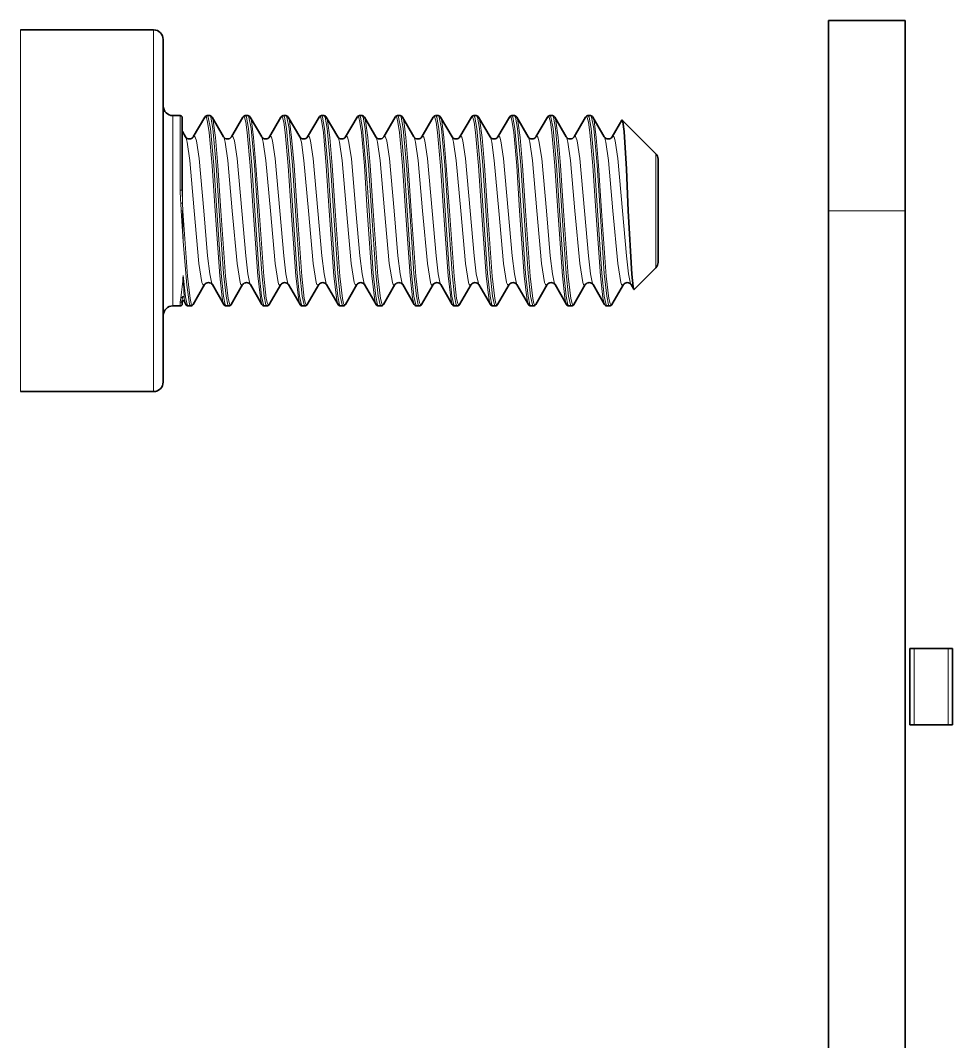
# Model space of a CAD drawing. Extents: x 386 to 1090, y 188 to 736.
# Drawn here: x 565.9 to 575.69, y 230 to 240.73 of the extents above; entities that cross this region are included whole.
import ezdxf

# ---------------------------------------------------------------- set-up
doc = ezdxf.new("R2010")
doc.units = 0

msp = doc.modelspace()

# ---------------------------------------------------------------- linework, layer by layer
at = {"color": 7, "lineweight": 35, "ltscale": 0.020126}
msp.add_line((575.19, 240.732), (574.385, 240.732), dxfattribs=at)
at = {"color": 7, "lineweight": 35, "ltscale": 0.05}
for p, q in [((574.385, 240.732), (574.385, 238.732)), ((575.19, 240.732), (575.19, 238.732))]:
    msp.add_line(p, q, dxfattribs=at)
at = {"color": 7, "lineweight": 13, "ltscale": 0.024727}
for p, q in [((565.896, 240.632), (565.896, 239.642)), ((567.296, 240.632), (567.296, 239.642))]:
    msp.add_line(p, q, dxfattribs=at)
at = {"color": 7, "lineweight": 35, "ltscale": 0.035001}
for p, q in [((567.296, 240.632), (565.896, 240.632)), ((567.296, 236.832), (565.896, 236.832))]:
    msp.add_line(p, q, dxfattribs=at)
at = {"color": 7, "lineweight": 35, "ltscale": 0.023426}
msp.add_line((567.396, 240.532), (567.396, 239.595), dxfattribs=at)
at = {"color": 7, "lineweight": 13, "ltscale": 0.013015}
for p, q in [((567.496, 239.732), (567.496, 239.211)), ((567.576, 239.732), (567.576, 239.211))]:
    msp.add_line(p, q, dxfattribs=at)
at = {"color": 7, "lineweight": 35, "ltscale": 0.001999}
for p, q in [((567.576, 239.732), (567.496, 239.732)), ((567.576, 237.732), (567.496, 237.732))]:
    msp.add_line(p, q, dxfattribs=at)
at = {"color": 7, "lineweight": 35, "ltscale": 0.012754}
msp.add_line((567.596, 239.712), (567.596, 239.201), dxfattribs=at)
at = {"color": 7, "lineweight": 35, "ltscale": 0.006018}
for p, q in [((567.834, 239.715), (567.713, 239.507)), ((568.31, 239.715), (568.431, 239.507)), ((569.11, 239.715), (569.231, 239.507)), ((569.51, 239.715), (569.631, 239.507)), ((569.834, 239.715), (569.713, 239.507)), ((570.31, 239.715), (570.431, 239.507)), ((571.11, 239.715), (571.231, 239.507)), ((571.51, 239.715), (571.631, 239.507)), ((571.834, 239.715), (571.713, 239.507)), ((568.11, 237.748), (568.231, 237.956)), ((568.51, 237.748), (568.631, 237.956)), ((568.834, 237.748), (568.713, 237.956)), ((569.31, 237.748), (569.431, 237.956)), ((570.11, 237.748), (570.231, 237.956)), ((570.51, 237.748), (570.631, 237.956)), ((570.834, 237.748), (570.713, 237.956)), ((571.31, 237.748), (571.431, 237.956)), ((572.11, 237.748), (572.231, 237.956))]:
    msp.add_line(p, q, dxfattribs=at)
at = {"color": 7, "lineweight": 35, "ltscale": 0.000671387}
for p, q in [((567.886, 239.732), (567.859, 239.732)), ((568.686, 239.732), (568.659, 239.732)), ((569.486, 239.732), (569.459, 239.732)), ((569.886, 239.732), (569.859, 239.732)), ((570.686, 239.732), (570.659, 239.732)), ((571.486, 239.732), (571.459, 239.732)), ((571.886, 239.732), (571.859, 239.732)), ((567.686, 237.732), (567.659, 237.732)), ((568.486, 237.732), (568.459, 237.732)), ((568.886, 237.732), (568.859, 237.732)), ((569.686, 237.732), (569.659, 237.732)), ((570.486, 237.732), (570.459, 237.732)), ((570.886, 237.732), (570.859, 237.732)), ((571.686, 237.732), (571.659, 237.732))]:
    msp.add_line(p, q, dxfattribs=at)
at = {"color": 7, "lineweight": 35, "ltscale": 0.006017}
for p, q in [((567.91, 239.715), (568.031, 239.507)), ((568.234, 239.715), (568.113, 239.507)), ((568.634, 239.715), (568.513, 239.507)), ((568.71, 239.715), (568.831, 239.507)), ((569.034, 239.715), (568.913, 239.507)), ((569.434, 239.715), (569.313, 239.507)), ((569.91, 239.715), (570.031, 239.507)), ((570.234, 239.715), (570.113, 239.507)), ((570.634, 239.715), (570.513, 239.507)), ((570.71, 239.715), (570.831, 239.507)), ((571.034, 239.715), (570.913, 239.507)), ((571.434, 239.715), (571.313, 239.507)), ((571.91, 239.715), (572.031, 239.507)), ((567.71, 237.748), (567.831, 237.956)), ((568.034, 237.748), (567.913, 237.956)), ((568.434, 237.748), (568.313, 237.956)), ((568.91, 237.748), (569.031, 237.956)), ((569.234, 237.748), (569.113, 237.956)), ((569.634, 237.748), (569.513, 237.956)), ((569.71, 237.748), (569.831, 237.956)), ((570.034, 237.748), (569.913, 237.956)), ((570.434, 237.748), (570.313, 237.956)), ((570.91, 237.748), (571.031, 237.956)), ((571.234, 237.748), (571.113, 237.956)), ((571.634, 237.748), (571.513, 237.956)), ((571.71, 237.748), (571.831, 237.956)), ((572.034, 237.748), (571.913, 237.956))]:
    msp.add_line(p, q, dxfattribs=at)
at = {"color": 7, "lineweight": 35, "ltscale": 0.000669861}
for p, q in [((568.286, 239.732), (568.259, 239.732)), ((569.086, 239.732), (569.059, 239.732)), ((570.286, 239.732), (570.259, 239.732)), ((571.086, 239.732), (571.059, 239.732)), ((568.086, 237.732), (568.059, 237.732)), ((569.286, 237.732), (569.259, 237.732)), ((570.086, 237.732), (570.059, 237.732)), ((571.286, 237.732), (571.259, 237.732)), ((572.086, 237.732), (572.059, 237.732))]:
    msp.add_line(p, q, dxfattribs=at)
at = {"color": 7, "lineweight": 13, "ltscale": 0.070273}
for p, q in [((565.896, 239.642), (565.896, 236.832)), ((567.296, 239.642), (567.296, 236.832))]:
    msp.add_line(p, q, dxfattribs=at)
at = {"color": 7, "lineweight": 35, "ltscale": 0.066574}
msp.add_line((567.396, 239.595), (567.396, 236.932), dxfattribs=at)
at = {"color": 7, "lineweight": 35, "ltscale": 0.00506}
msp.add_line((572.215, 239.682), (572.113, 239.507), dxfattribs=at)
at = {"color": 7, "lineweight": 35, "ltscale": 0.01249}
msp.add_line((572.573, 239.331), (572.22, 239.684), dxfattribs=at)
at = {"color": 7, "lineweight": 35, "ltscale": 0.000130284}
msp.add_line((567.598, 239.565), (567.596, 239.57), dxfattribs=at)
at = {"color": 7, "lineweight": 13, "ltscale": 0.018818}
msp.add_line((567.598, 238.812), (567.598, 239.565), dxfattribs=at)
at = {"color": 7, "lineweight": 35, "ltscale": 0.001653}
msp.add_line((567.598, 239.565), (567.631, 239.507), dxfattribs=at)
at = {"color": 7, "lineweight": 13, "ltscale": 0.007798}
msp.add_line((572.573, 239.331), (572.573, 239.019), dxfattribs=at)
at = {"color": 7, "lineweight": 35, "ltscale": 0.007061}
msp.add_line((572.596, 239.274), (572.596, 238.992), dxfattribs=at)
at = {"color": 7, "lineweight": 13, "ltscale": 0.036985}
msp.add_line((567.496, 239.211), (567.496, 237.732), dxfattribs=at)
at = {"color": 7, "lineweight": 13, "ltscale": 0.00659}
msp.add_line((567.576, 239.211), (567.576, 238.947), dxfattribs=at)
at = {"color": 7, "lineweight": 35, "ltscale": 0.006458}
msp.add_line((567.596, 239.201), (567.596, 238.943), dxfattribs=at)
at = {"color": 7, "lineweight": 13, "ltscale": 0.011867}
for p, q in [((567.91, 239.205), (567.941, 238.732)), ((568.31, 239.205), (568.341, 238.732)), ((568.71, 239.205), (568.741, 238.732)), ((569.11, 239.205), (569.141, 238.732)), ((569.51, 239.205), (569.541, 238.732)), ((569.91, 239.205), (569.941, 238.732)), ((570.31, 239.205), (570.341, 238.732)), ((570.71, 239.205), (570.741, 238.732)), ((571.11, 239.205), (571.141, 238.732)), ((571.51, 239.205), (571.541, 238.732)), ((571.91, 239.205), (571.941, 238.732))]:
    msp.add_line(p, q, dxfattribs=at)
at = {"color": 7, "lineweight": 13, "ltscale": 0.011983}
for p, q in [((567.927, 239.211), (567.959, 238.733)), ((568.727, 239.211), (568.759, 238.733)), ((569.127, 239.211), (569.159, 238.733)), ((569.927, 239.211), (569.959, 238.733)), ((570.727, 239.211), (570.759, 238.733)), ((571.127, 239.211), (571.159, 238.733)), ((571.927, 239.211), (571.959, 238.733))]:
    msp.add_line(p, q, dxfattribs=at)
at = {"color": 7, "lineweight": 13, "ltscale": 0.01204}
for p, q in [((567.954, 239.211), (567.986, 238.73)), ((568.354, 239.211), (568.386, 238.73)), ((568.754, 239.211), (568.786, 238.73)), ((569.154, 239.211), (569.186, 238.73)), ((569.554, 239.211), (569.586, 238.73)), ((569.954, 239.211), (569.986, 238.73)), ((570.354, 239.211), (570.386, 238.73)), ((570.754, 239.211), (570.786, 238.73)), ((571.154, 239.211), (571.186, 238.73)), ((571.554, 239.211), (571.586, 238.73)), ((571.954, 239.211), (571.986, 238.73))]:
    msp.add_line(p, q, dxfattribs=at)
at = {"color": 7, "lineweight": 13, "ltscale": 0.011917}
for p, q in [((567.971, 239.207), (568.003, 238.732)), ((568.371, 239.207), (568.403, 238.732)), ((568.771, 239.207), (568.803, 238.732)), ((569.171, 239.207), (569.203, 238.732)), ((569.571, 239.207), (569.603, 238.732)), ((569.971, 239.207), (570.003, 238.732)), ((570.371, 239.207), (570.403, 238.732)), ((570.771, 239.207), (570.803, 238.732)), ((571.171, 239.207), (571.203, 238.732)), ((571.571, 239.207), (571.603, 238.732)), ((571.971, 239.207), (572.003, 238.732))]:
    msp.add_line(p, q, dxfattribs=at)
at = {"color": 7, "lineweight": 13, "ltscale": 0.011984}
for p, q in [((568.327, 239.211), (568.359, 238.733)), ((569.527, 239.211), (569.559, 238.733)), ((570.327, 239.211), (570.359, 238.733)), ((571.527, 239.211), (571.559, 238.733))]:
    msp.add_line(p, q, dxfattribs=at)
at = {"color": 7, "lineweight": 35, "ltscale": 0.010909}
msp.add_line((572.263, 239.167), (572.283, 238.732), dxfattribs=at)
at = {"color": 7, "lineweight": 13, "ltscale": 0.003282}
msp.add_line((567.598, 238.812), (567.596, 238.943), dxfattribs=at)
at = {"color": 7, "lineweight": 13, "ltscale": 0.02216}
msp.add_line((572.573, 239.019), (572.573, 238.132), dxfattribs=at)
at = {"color": 7, "lineweight": 35, "ltscale": 0.020068}
msp.add_line((572.596, 238.992), (572.596, 238.189), dxfattribs=at)
at = {"color": 7, "lineweight": 13, "ltscale": 0.000431898}
msp.add_line((567.598, 238.812), (567.581, 238.811), dxfattribs=at)
at = {"color": 7, "lineweight": 13, "ltscale": 0.002031}
msp.add_line((567.586, 238.73), (567.581, 238.811), dxfattribs=at)
at = {"color": 7, "lineweight": 13, "ltscale": 0.000345607}
msp.add_line((567.599, 238.731), (567.586, 238.73), dxfattribs=at)
at = {"color": 7, "lineweight": 13, "ltscale": 0.008028}
msp.add_line((567.606, 238.41), (567.586, 238.73), dxfattribs=at)
at = {"color": 7, "lineweight": 13, "ltscale": 0.00201}
msp.add_line((567.598, 238.812), (567.603, 238.732), dxfattribs=at)
at = {"color": 7, "lineweight": 13, "ltscale": 0.008036}
msp.add_line((567.599, 238.731), (567.606, 238.41), dxfattribs=at)
at = {"color": 7, "lineweight": 35}
for p, q in [((574.385, 209.732), (574.385, 238.732)), ((575.19, 209.732), (575.19, 238.732))]:
    msp.add_line(p, q, dxfattribs=at)
at = {"color": 7, "lineweight": 13, "ltscale": 0.020126}
msp.add_line((575.19, 238.732), (574.385, 238.732), dxfattribs=at)
at = {"color": 7, "lineweight": 35, "ltscale": 0.008008}
msp.add_line((572.573, 238.132), (572.346, 237.906), dxfattribs=at)
at = {"color": 7, "lineweight": 13, "ltscale": 0.00565}
msp.add_line((567.606, 238.051), (567.615, 237.825), dxfattribs=at)
at = {"color": 7, "lineweight": 35, "ltscale": 0.001386}
msp.add_line((572.341, 237.908), (572.313, 237.956), dxfattribs=at)
at = {"color": 7, "lineweight": 13, "ltscale": 0.001168}
msp.add_line((567.576, 237.77), (567.581, 237.816), dxfattribs=at)
at = {"color": 7, "lineweight": 13, "ltscale": 0.000951767}
msp.add_line((567.576, 237.77), (567.576, 237.732), dxfattribs=at)
at = {"color": 7, "lineweight": 13, "ltscale": 0.000901275}
msp.add_line((567.596, 237.789), (567.598, 237.825), dxfattribs=at)
at = {"color": 7, "lineweight": 35, "ltscale": 0.000932312}
msp.add_line((567.596, 237.789), (567.596, 237.752), dxfattribs=at)
at = {"color": 7, "lineweight": 13, "ltscale": 0.001103}
msp.add_line((567.615, 237.825), (567.615, 237.781), dxfattribs=at)
at = {"color": 7, "lineweight": 35, "ltscale": 0.000957215}
msp.add_line((567.634, 237.748), (567.615, 237.781), dxfattribs=at)
at = {"color": 7, "lineweight": 35, "ltscale": 0.001125}
for p, q in [((575.24, 234.132), (575.285, 234.132)), ((575.24, 233.332), (575.285, 233.332))]:
    msp.add_line(p, q, dxfattribs=at)
at = {"color": 7, "lineweight": 35, "ltscale": 0.02}
for p, q in [((575.24, 234.132), (575.24, 233.332)), ((575.69, 234.132), (575.69, 233.332))]:
    msp.add_line(p, q, dxfattribs=at)
at = {"color": 7, "lineweight": 35, "ltscale": 0.009}
for p, q in [((575.285, 234.132), (575.645, 234.132)), ((575.285, 233.332), (575.645, 233.332))]:
    msp.add_line(p, q, dxfattribs=at)
at = {"color": 7, "lineweight": 13, "ltscale": 0.02}
for p, q in [((575.285, 234.132), (575.285, 233.332)), ((575.645, 234.132), (575.645, 233.332))]:
    msp.add_line(p, q, dxfattribs=at)
at = {"color": 7, "lineweight": 35, "ltscale": 0.001126}
for p, q in [((575.69, 234.132), (575.645, 234.132)), ((575.69, 233.332), (575.645, 233.332))]:
    msp.add_line(p, q, dxfattribs=at)
at = {"color": 7, "lineweight": 13}
for points in [[(567.834, 239.715), (567.839, 239.721), (567.841, 239.722), (567.842, 239.721), (567.844, 239.721), (567.846, 239.719), (567.851, 239.711), (567.863, 239.663), (567.879, 239.553), (567.91, 239.205)], [(567.859, 239.732), (567.86, 239.731), (567.863, 239.73), (567.865, 239.727), (567.87, 239.716), (567.892, 239.596), (567.927, 239.211)], [(567.886, 239.732), (567.887, 239.731), (567.889, 239.73), (567.892, 239.727), (567.897, 239.716), (567.919, 239.596), (567.954, 239.211)], [(567.91, 239.715), (567.914, 239.706), (567.923, 239.675), (567.946, 239.5), (567.971, 239.207)], [(568.234, 239.715), (568.239, 239.721), (568.241, 239.722), (568.242, 239.721), (568.244, 239.721), (568.246, 239.719), (568.251, 239.711), (568.263, 239.663), (568.279, 239.553), (568.31, 239.205)], [(568.259, 239.732), (568.26, 239.731), (568.263, 239.73), (568.265, 239.727), (568.27, 239.716), (568.292, 239.596), (568.327, 239.211)], [(568.286, 239.732), (568.287, 239.731), (568.289, 239.73), (568.292, 239.727), (568.297, 239.716), (568.319, 239.596), (568.354, 239.211)], [(568.31, 239.715), (568.314, 239.706), (568.323, 239.675), (568.346, 239.5), (568.371, 239.207)], [(568.634, 239.715), (568.639, 239.721), (568.641, 239.722), (568.642, 239.721), (568.644, 239.721), (568.646, 239.719), (568.651, 239.711), (568.663, 239.663), (568.679, 239.553), (568.71, 239.205)], [(568.659, 239.732), (568.66, 239.731), (568.663, 239.73), (568.665, 239.727), (568.67, 239.716), (568.692, 239.596), (568.727, 239.211)], [(568.686, 239.732), (568.687, 239.731), (568.689, 239.73), (568.692, 239.727), (568.697, 239.716), (568.719, 239.596), (568.754, 239.211)], [(568.71, 239.715), (568.714, 239.706), (568.723, 239.675), (568.746, 239.5), (568.771, 239.207)], [(569.034, 239.715), (569.039, 239.721), (569.041, 239.722), (569.042, 239.721), (569.044, 239.721), (569.046, 239.719), (569.051, 239.711), (569.063, 239.663), (569.079, 239.553), (569.11, 239.205)], [(569.059, 239.732), (569.06, 239.731), (569.063, 239.73), (569.065, 239.727), (569.07, 239.716), (569.092, 239.596), (569.127, 239.211)], [(569.086, 239.732), (569.087, 239.731), (569.089, 239.73), (569.092, 239.727), (569.097, 239.716), (569.119, 239.596), (569.154, 239.211)], [(569.11, 239.715), (569.114, 239.706), (569.123, 239.675), (569.146, 239.5), (569.171, 239.207)], [(569.434, 239.715), (569.439, 239.721), (569.441, 239.722), (569.443, 239.721), (569.444, 239.721), (569.446, 239.719), (569.451, 239.711), (569.464, 239.663), (569.479, 239.553), (569.51, 239.205)], [(569.459, 239.732), (569.46, 239.731), (569.463, 239.73), (569.465, 239.727), (569.47, 239.716), (569.492, 239.596), (569.527, 239.211)], [(569.486, 239.732), (569.487, 239.731), (569.489, 239.73), (569.492, 239.727), (569.497, 239.716), (569.519, 239.596), (569.554, 239.211)], [(569.51, 239.715), (569.514, 239.706), (569.523, 239.675), (569.546, 239.5), (569.571, 239.207)], [(569.834, 239.715), (569.839, 239.721), (569.841, 239.722), (569.842, 239.721), (569.844, 239.721), (569.846, 239.719), (569.851, 239.711), (569.863, 239.663), (569.879, 239.553), (569.91, 239.205)], [(569.859, 239.732), (569.86, 239.731), (569.863, 239.73), (569.865, 239.727), (569.87, 239.716), (569.892, 239.596), (569.927, 239.211)], [(569.886, 239.732), (569.887, 239.731), (569.889, 239.73), (569.892, 239.727), (569.897, 239.716), (569.919, 239.596), (569.954, 239.211)], [(569.91, 239.715), (569.914, 239.706), (569.923, 239.675), (569.946, 239.5), (569.971, 239.207)], [(570.234, 239.715), (570.239, 239.721), (570.241, 239.722), (570.242, 239.721), (570.244, 239.721), (570.246, 239.719), (570.251, 239.711), (570.263, 239.663), (570.279, 239.553), (570.31, 239.205)], [(570.259, 239.732), (570.26, 239.731), (570.263, 239.73), (570.265, 239.727), (570.27, 239.716), (570.292, 239.596), (570.327, 239.211)], [(570.286, 239.732), (570.287, 239.731), (570.289, 239.73), (570.292, 239.727), (570.297, 239.716), (570.319, 239.596), (570.354, 239.211)], [(570.31, 239.715), (570.314, 239.706), (570.323, 239.675), (570.346, 239.5), (570.371, 239.207)], [(570.634, 239.715), (570.639, 239.721), (570.641, 239.722), (570.642, 239.721), (570.644, 239.721), (570.646, 239.719), (570.651, 239.711), (570.663, 239.663), (570.679, 239.553), (570.71, 239.205)], [(570.659, 239.732), (570.66, 239.731), (570.663, 239.73), (570.665, 239.727), (570.67, 239.716), (570.692, 239.596), (570.727, 239.211)], [(570.686, 239.732), (570.687, 239.731), (570.689, 239.73), (570.692, 239.727), (570.697, 239.716), (570.719, 239.596), (570.754, 239.211)], [(570.71, 239.715), (570.714, 239.706), (570.723, 239.675), (570.746, 239.5), (570.771, 239.207)], [(571.034, 239.715), (571.039, 239.721), (571.041, 239.722), (571.042, 239.721), (571.044, 239.721), (571.046, 239.719), (571.051, 239.711), (571.063, 239.663), (571.079, 239.553), (571.11, 239.205)], [(571.059, 239.732), (571.06, 239.731), (571.063, 239.73), (571.065, 239.727), (571.07, 239.716), (571.092, 239.596), (571.127, 239.211)], [(571.086, 239.732), (571.087, 239.731), (571.089, 239.73), (571.092, 239.727), (571.097, 239.716), (571.119, 239.596), (571.154, 239.211)], [(571.11, 239.715), (571.114, 239.706), (571.123, 239.675), (571.146, 239.5), (571.171, 239.207)], [(571.434, 239.715), (571.439, 239.721), (571.441, 239.722), (571.443, 239.721), (571.444, 239.721), (571.446, 239.719), (571.451, 239.711), (571.464, 239.663), (571.479, 239.553), (571.51, 239.205)], [(571.459, 239.732), (571.46, 239.731), (571.463, 239.73), (571.465, 239.727), (571.47, 239.716), (571.492, 239.596), (571.527, 239.211)], [(571.486, 239.732), (571.487, 239.731), (571.489, 239.73), (571.492, 239.727), (571.497, 239.716), (571.519, 239.596), (571.554, 239.211)], [(571.51, 239.715), (571.514, 239.706), (571.523, 239.675), (571.546, 239.5), (571.571, 239.207)], [(571.834, 239.715), (571.839, 239.721), (571.841, 239.722), (571.842, 239.721), (571.844, 239.721), (571.846, 239.719), (571.851, 239.711), (571.863, 239.663), (571.879, 239.553), (571.91, 239.205)], [(571.859, 239.732), (571.86, 239.731), (571.863, 239.73), (571.865, 239.727), (571.87, 239.716), (571.892, 239.596), (571.927, 239.211)], [(571.886, 239.732), (571.887, 239.731), (571.889, 239.73), (571.892, 239.727), (571.897, 239.716), (571.919, 239.596), (571.954, 239.211)], [(571.91, 239.715), (571.914, 239.706), (571.923, 239.675), (571.946, 239.5), (571.971, 239.207)], [(567.722, 238.732), (567.675, 239.26), (567.648, 239.451), (567.637, 239.494), (567.631, 239.507)], [(567.822, 238.732), (567.773, 239.28), (567.745, 239.467), (567.733, 239.504), (567.727, 239.513), (567.724, 239.515), (567.721, 239.515), (567.717, 239.513), (567.713, 239.507)], [(568.122, 238.732), (568.075, 239.26), (568.048, 239.451), (568.037, 239.494), (568.031, 239.507)], [(568.222, 238.732), (568.173, 239.28), (568.145, 239.467), (568.133, 239.504), (568.127, 239.513), (568.124, 239.515), (568.121, 239.515), (568.117, 239.513), (568.113, 239.507)], [(568.522, 238.732), (568.475, 239.26), (568.448, 239.451), (568.437, 239.494), (568.431, 239.507)], [(568.622, 238.732), (568.573, 239.28), (568.544, 239.467), (568.533, 239.504), (568.527, 239.513), (568.524, 239.515), (568.521, 239.515), (568.517, 239.513), (568.513, 239.507)], [(568.922, 238.732), (568.875, 239.26), (568.848, 239.451), (568.837, 239.494), (568.831, 239.507)], [(569.022, 238.732), (568.973, 239.28), (568.945, 239.467), (568.933, 239.504), (568.927, 239.513), (568.924, 239.515), (568.921, 239.515), (568.917, 239.513), (568.913, 239.507)], [(569.322, 238.732), (569.275, 239.26), (569.248, 239.451), (569.237, 239.494), (569.231, 239.507)], [(569.422, 238.732), (569.373, 239.28), (569.344, 239.467), (569.333, 239.504), (569.327, 239.513), (569.324, 239.515), (569.32, 239.515), (569.318, 239.513), (569.313, 239.507)], [(569.722, 238.732), (569.675, 239.26), (569.648, 239.451), (569.637, 239.494), (569.631, 239.507)], [(569.822, 238.732), (569.773, 239.28), (569.745, 239.467), (569.733, 239.504), (569.727, 239.513), (569.724, 239.515), (569.721, 239.515), (569.717, 239.513), (569.713, 239.507)], [(570.122, 238.732), (570.075, 239.26), (570.048, 239.451), (570.037, 239.494), (570.031, 239.507)], [(570.222, 238.732), (570.173, 239.28), (570.145, 239.467), (570.133, 239.504), (570.127, 239.513), (570.124, 239.515), (570.121, 239.515), (570.117, 239.513), (570.113, 239.507)], [(570.522, 238.732), (570.475, 239.26), (570.448, 239.451), (570.437, 239.494), (570.431, 239.507)], [(570.622, 238.732), (570.573, 239.28), (570.544, 239.467), (570.533, 239.504), (570.527, 239.513), (570.524, 239.515), (570.521, 239.515), (570.517, 239.513), (570.513, 239.507)], [(570.922, 238.732), (570.875, 239.26), (570.848, 239.451), (570.837, 239.494), (570.831, 239.507)], [(571.022, 238.732), (570.973, 239.28), (570.945, 239.467), (570.933, 239.504), (570.927, 239.513), (570.924, 239.515), (570.921, 239.515), (570.917, 239.513), (570.913, 239.507)], [(571.322, 238.732), (571.275, 239.26), (571.248, 239.451), (571.237, 239.494), (571.231, 239.507)], [(571.422, 238.732), (571.373, 239.28), (571.344, 239.467), (571.333, 239.504), (571.327, 239.513), (571.324, 239.515), (571.32, 239.515), (571.318, 239.513), (571.313, 239.507)], [(571.722, 238.732), (571.675, 239.26), (571.648, 239.451), (571.637, 239.494), (571.631, 239.507)], [(571.822, 238.732), (571.773, 239.28), (571.745, 239.467), (571.733, 239.504), (571.727, 239.513), (571.724, 239.515), (571.721, 239.515), (571.717, 239.513), (571.713, 239.507)], [(572.122, 238.732), (572.075, 239.26), (572.048, 239.451), (572.037, 239.494), (572.031, 239.507)], [(572.222, 238.732), (572.173, 239.28), (572.145, 239.467), (572.133, 239.504), (572.127, 239.513), (572.124, 239.515), (572.121, 239.515), (572.117, 239.513), (572.113, 239.507)], [(567.603, 238.732), (567.652, 238.044), (567.679, 237.811), (567.692, 237.757), (567.698, 237.744), (567.701, 237.742), (567.705, 237.742), (567.708, 237.744), (567.71, 237.748)], [(567.831, 237.956), (567.827, 237.95), (567.825, 237.949), (567.822, 237.948), (567.82, 237.948), (567.816, 237.952), (567.812, 237.958), (567.804, 237.979), (567.772, 238.177), (567.722, 238.732)], [(567.913, 237.956), (567.904, 237.98), (567.886, 238.07), (567.863, 238.259), (567.822, 238.732)], [(567.941, 238.732), (567.99, 238.049), (568.017, 237.816), (568.028, 237.762), (568.034, 237.748)], [(567.959, 238.733), (568.004, 238.074), (568.03, 237.834), (568.049, 237.744), (568.053, 237.735), (568.055, 237.733), (568.058, 237.732), (568.059, 237.732)], [(567.986, 238.73), (568.031, 238.073), (568.057, 237.834), (568.076, 237.744), (568.08, 237.735), (568.082, 237.733), (568.084, 237.732), (568.086, 237.732)], [(568.003, 238.732), (568.052, 238.044), (568.079, 237.811), (568.092, 237.757), (568.098, 237.744), (568.101, 237.742), (568.105, 237.742), (568.108, 237.744), (568.11, 237.748)], [(568.231, 237.956), (568.227, 237.95), (568.225, 237.949), (568.222, 237.948), (568.22, 237.948), (568.216, 237.952), (568.212, 237.958), (568.204, 237.979), (568.172, 238.177), (568.122, 238.732)], [(568.313, 237.956), (568.304, 237.98), (568.286, 238.07), (568.263, 238.259), (568.222, 238.732)], [(568.341, 238.732), (568.39, 238.049), (568.417, 237.816), (568.428, 237.762), (568.434, 237.748)], [(568.359, 238.733), (568.404, 238.074), (568.43, 237.834), (568.449, 237.744), (568.453, 237.735), (568.455, 237.733), (568.458, 237.732), (568.459, 237.732)], [(568.386, 238.73), (568.431, 238.073), (568.456, 237.834), (568.476, 237.744), (568.48, 237.735), (568.482, 237.733), (568.484, 237.732), (568.486, 237.732)], [(568.403, 238.732), (568.452, 238.044), (568.479, 237.811), (568.492, 237.757), (568.498, 237.744), (568.501, 237.742), (568.505, 237.742), (568.508, 237.744), (568.51, 237.748)], [(568.631, 237.956), (568.627, 237.95), (568.625, 237.949), (568.622, 237.948), (568.62, 237.948), (568.616, 237.952), (568.612, 237.958), (568.604, 237.979), (568.572, 238.177), (568.522, 238.732)], [(568.713, 237.956), (568.704, 237.98), (568.686, 238.07), (568.663, 238.259), (568.622, 238.732)], [(568.741, 238.732), (568.79, 238.049), (568.817, 237.816), (568.828, 237.762), (568.834, 237.748)], [(568.759, 238.733), (568.804, 238.074), (568.83, 237.834), (568.849, 237.744), (568.853, 237.735), (568.855, 237.733), (568.858, 237.732), (568.859, 237.732)], [(568.786, 238.73), (568.831, 238.073), (568.857, 237.834), (568.876, 237.744), (568.88, 237.735), (568.882, 237.733), (568.885, 237.732), (568.886, 237.732)], [(568.803, 238.732), (568.852, 238.044), (568.879, 237.811), (568.892, 237.757), (568.898, 237.744), (568.901, 237.742), (568.905, 237.742), (568.908, 237.744), (568.91, 237.748)], [(569.031, 237.956), (569.027, 237.95), (569.025, 237.949), (569.022, 237.948), (569.02, 237.948), (569.016, 237.952), (569.012, 237.958), (569.004, 237.979), (568.972, 238.177), (568.922, 238.732)], [(569.113, 237.956), (569.104, 237.98), (569.086, 238.07), (569.063, 238.259), (569.022, 238.732)], [(569.141, 238.732), (569.19, 238.049), (569.217, 237.816), (569.228, 237.762), (569.234, 237.748)], [(569.159, 238.733), (569.204, 238.074), (569.23, 237.834), (569.249, 237.744), (569.253, 237.735), (569.255, 237.733), (569.258, 237.732), (569.259, 237.732)], [(569.186, 238.73), (569.231, 238.073), (569.257, 237.834), (569.276, 237.744), (569.28, 237.735), (569.282, 237.733), (569.284, 237.732), (569.286, 237.732)], [(569.203, 238.732), (569.252, 238.044), (569.279, 237.811), (569.292, 237.757), (569.298, 237.744), (569.301, 237.742), (569.305, 237.742), (569.308, 237.744), (569.31, 237.748)], [(569.431, 237.956), (569.427, 237.95), (569.425, 237.949), (569.422, 237.948), (569.42, 237.948), (569.416, 237.952), (569.412, 237.958), (569.404, 237.979), (569.372, 238.177), (569.322, 238.732)], [(569.513, 237.956), (569.504, 237.98), (569.486, 238.07), (569.463, 238.259), (569.422, 238.732)], [(569.541, 238.732), (569.59, 238.049), (569.617, 237.816), (569.628, 237.762), (569.634, 237.748)], [(569.559, 238.733), (569.604, 238.074), (569.63, 237.834), (569.649, 237.744), (569.653, 237.735), (569.655, 237.733), (569.658, 237.732), (569.659, 237.732)], [(569.586, 238.73), (569.631, 238.073), (569.656, 237.834), (569.676, 237.744), (569.68, 237.735), (569.682, 237.733), (569.685, 237.732), (569.686, 237.732)], [(569.603, 238.732), (569.652, 238.044), (569.679, 237.811), (569.692, 237.757), (569.698, 237.744), (569.701, 237.742), (569.705, 237.742), (569.708, 237.744), (569.71, 237.748)], [(569.831, 237.956), (569.827, 237.95), (569.825, 237.949), (569.822, 237.948), (569.82, 237.948), (569.816, 237.952), (569.812, 237.958), (569.804, 237.979), (569.772, 238.177), (569.722, 238.732)], [(569.913, 237.956), (569.904, 237.98), (569.886, 238.07), (569.863, 238.259), (569.822, 238.732)], [(569.941, 238.732), (569.99, 238.049), (570.017, 237.816), (570.028, 237.762), (570.034, 237.748)], [(569.959, 238.733), (570.004, 238.074), (570.03, 237.834), (570.049, 237.744), (570.053, 237.735), (570.055, 237.733), (570.058, 237.732), (570.059, 237.732)], [(569.986, 238.73), (570.031, 238.073), (570.057, 237.834), (570.076, 237.744), (570.08, 237.735), (570.082, 237.733), (570.084, 237.732), (570.086, 237.732)], [(570.003, 238.732), (570.052, 238.044), (570.079, 237.811), (570.092, 237.757), (570.098, 237.744), (570.101, 237.742), (570.105, 237.742), (570.108, 237.744), (570.11, 237.748)], [(570.231, 237.956), (570.227, 237.95), (570.225, 237.949), (570.222, 237.948), (570.22, 237.948), (570.216, 237.952), (570.212, 237.958), (570.204, 237.979), (570.172, 238.177), (570.122, 238.732)], [(570.313, 237.956), (570.304, 237.98), (570.286, 238.07), (570.263, 238.259), (570.222, 238.732)], [(570.341, 238.732), (570.39, 238.049), (570.417, 237.816), (570.428, 237.762), (570.434, 237.748)], [(570.359, 238.733), (570.404, 238.074), (570.43, 237.834), (570.449, 237.744), (570.453, 237.735), (570.455, 237.733), (570.458, 237.732), (570.459, 237.732)], [(570.386, 238.73), (570.431, 238.073), (570.456, 237.834), (570.476, 237.744), (570.48, 237.735), (570.482, 237.733), (570.484, 237.732), (570.486, 237.732)], [(570.403, 238.732), (570.452, 238.044), (570.479, 237.811), (570.492, 237.757), (570.498, 237.744), (570.501, 237.742), (570.505, 237.742), (570.508, 237.744), (570.51, 237.748)], [(570.631, 237.956), (570.627, 237.95), (570.625, 237.949), (570.622, 237.948), (570.62, 237.948), (570.616, 237.952), (570.612, 237.958), (570.604, 237.979), (570.572, 238.177), (570.522, 238.732)], [(570.713, 237.956), (570.704, 237.98), (570.686, 238.07), (570.663, 238.259), (570.622, 238.732)], [(570.741, 238.732), (570.79, 238.049), (570.817, 237.816), (570.828, 237.762), (570.834, 237.748)], [(570.759, 238.733), (570.804, 238.074), (570.83, 237.834), (570.849, 237.744), (570.853, 237.735), (570.855, 237.733), (570.858, 237.732), (570.859, 237.732)], [(570.786, 238.73), (570.831, 238.073), (570.857, 237.834), (570.876, 237.744), (570.88, 237.735), (570.882, 237.733), (570.885, 237.732), (570.886, 237.732)], [(570.803, 238.732), (570.852, 238.044), (570.879, 237.811), (570.892, 237.757), (570.898, 237.744), (570.901, 237.742), (570.905, 237.742), (570.908, 237.744), (570.91, 237.748)], [(571.031, 237.956), (571.027, 237.95), (571.025, 237.949), (571.022, 237.948), (571.02, 237.948), (571.016, 237.952), (571.012, 237.958), (571.004, 237.979), (570.972, 238.177), (570.922, 238.732)], [(571.113, 237.956), (571.104, 237.98), (571.086, 238.07), (571.063, 238.259), (571.022, 238.732)], [(571.141, 238.732), (571.19, 238.049), (571.217, 237.816), (571.228, 237.762), (571.234, 237.748)], [(571.159, 238.733), (571.204, 238.074), (571.23, 237.834), (571.249, 237.744), (571.253, 237.735), (571.255, 237.733), (571.258, 237.732), (571.259, 237.732)], [(571.186, 238.73), (571.231, 238.073), (571.257, 237.834), (571.276, 237.744), (571.28, 237.735), (571.282, 237.733), (571.284, 237.732), (571.286, 237.732)], [(571.203, 238.732), (571.252, 238.044), (571.279, 237.811), (571.292, 237.757), (571.298, 237.744), (571.301, 237.742), (571.305, 237.742), (571.308, 237.744), (571.31, 237.748)], [(571.431, 237.956), (571.427, 237.95), (571.425, 237.949), (571.422, 237.948), (571.42, 237.948), (571.416, 237.952), (571.412, 237.958), (571.404, 237.979), (571.372, 238.177), (571.322, 238.732)], [(571.513, 237.956), (571.504, 237.98), (571.486, 238.07), (571.463, 238.259), (571.422, 238.732)], [(571.541, 238.732), (571.59, 238.049), (571.617, 237.816), (571.628, 237.762), (571.634, 237.748)], [(571.559, 238.733), (571.604, 238.074), (571.63, 237.834), (571.649, 237.744), (571.653, 237.735), (571.655, 237.733), (571.658, 237.732), (571.659, 237.732)], [(571.586, 238.73), (571.631, 238.073), (571.656, 237.834), (571.676, 237.744), (571.68, 237.735), (571.682, 237.733), (571.685, 237.732), (571.686, 237.732)], [(571.603, 238.732), (571.652, 238.044), (571.679, 237.811), (571.692, 237.757), (571.698, 237.744), (571.701, 237.742), (571.705, 237.742), (571.708, 237.744), (571.71, 237.748)], [(571.831, 237.956), (571.827, 237.95), (571.825, 237.949), (571.822, 237.948), (571.82, 237.948), (571.816, 237.952), (571.812, 237.958), (571.804, 237.979), (571.772, 238.177), (571.722, 238.732)], [(571.913, 237.956), (571.904, 237.98), (571.886, 238.07), (571.863, 238.259), (571.822, 238.732)], [(571.941, 238.732), (571.99, 238.049), (572.017, 237.816), (572.028, 237.762), (572.034, 237.748)], [(571.959, 238.733), (572.004, 238.074), (572.03, 237.834), (572.049, 237.744), (572.053, 237.735), (572.055, 237.733), (572.058, 237.732), (572.059, 237.732)], [(571.986, 238.73), (572.031, 238.073), (572.057, 237.834), (572.076, 237.744), (572.08, 237.735), (572.082, 237.733), (572.084, 237.732), (572.086, 237.732)], [(572.003, 238.732), (572.052, 238.044), (572.079, 237.811), (572.092, 237.757), (572.098, 237.744), (572.101, 237.742), (572.105, 237.742), (572.108, 237.744), (572.11, 237.748)], [(572.231, 237.956), (572.227, 237.95), (572.225, 237.949), (572.222, 237.948), (572.22, 237.948), (572.216, 237.952), (572.212, 237.958), (572.204, 237.979), (572.172, 238.177), (572.122, 238.732)], [(572.313, 237.956), (572.304, 237.98), (572.286, 238.07), (572.263, 238.259), (572.222, 238.732)], [(567.606, 238.41), (567.643, 237.95), (567.673, 237.752), (567.678, 237.739), (567.681, 237.734), (567.683, 237.732), (567.686, 237.732)], [(567.606, 238.051), (567.631, 237.828), (567.643, 237.761), (567.65, 237.741), (567.654, 237.735), (567.657, 237.732), (567.659, 237.732)]]:
    msp.add_lwpolyline(points, dxfattribs=at)
at = {"color": 7, "lineweight": 35}
for points in [[(572.22, 239.684), (572.222, 239.681), (572.226, 239.666), (572.239, 239.564), (572.263, 239.167)], [(572.283, 238.732), (572.319, 238.067), (572.334, 237.934), (572.339, 237.914), (572.341, 237.908)]]:
    msp.add_lwpolyline(points, dxfattribs=at)
for centre, radius, start, end in [((567.296, 240.532), 0.1, 0.0336, 89.9664), ((567.497, 239.832), 0.1, 180.0336, 269.9664), ((567.576, 239.712), 0.02, 0.0336, 89.9664), ((567.86, 239.703), 0.0286, 93.0702, 154.4339), ((567.884, 239.703), 0.0286, 25.5255, 86.973), ((568.26, 239.703), 0.0286, 93.0702, 154.4339), ((568.284, 239.703), 0.0286, 25.5255, 86.973), ((568.66, 239.703), 0.0286, 93.0702, 154.4339), ((568.684, 239.703), 0.0286, 25.5255, 86.973), ((569.06, 239.703), 0.0286, 93.0702, 154.4339), ((569.084, 239.703), 0.0286, 25.5255, 86.973), ((569.46, 239.703), 0.0286, 93.0702, 154.4339), ((569.484, 239.703), 0.0286, 25.5255, 86.973), ((569.86, 239.703), 0.0286, 93.0702, 154.4339), ((569.884, 239.703), 0.0286, 25.5255, 86.973), ((570.26, 239.703), 0.0286, 93.0702, 154.4339), ((570.284, 239.703), 0.0286, 25.5255, 86.973), ((570.66, 239.703), 0.0286, 93.0702, 154.4339), ((570.684, 239.703), 0.0286, 25.5255, 86.973), ((571.06, 239.703), 0.0286, 93.0702, 154.4339), ((571.084, 239.703), 0.0286, 25.5255, 86.973), ((571.46, 239.703), 0.0286, 93.0702, 154.4339), ((571.484, 239.703), 0.0286, 25.5255, 86.973), ((571.86, 239.703), 0.0286, 93.0702, 154.4339), ((571.884, 239.703), 0.0286, 25.5255, 86.973), ((572.218, 239.682), 0.00276, 48.7372, 172.9803), ((567.671, 239.535), 0.0489, 214.6758, 271.0992), ((567.673, 239.535), 0.0489, 268.8564, 325.3408), ((568.071, 239.535), 0.0489, 214.6592, 271.1436), ((568.073, 239.535), 0.0489, 268.8564, 325.3408), ((568.471, 239.535), 0.0489, 214.6592, 271.1436), ((568.473, 239.535), 0.0489, 268.8564, 325.3408), ((568.871, 239.535), 0.0489, 214.6592, 271.1436), ((568.873, 239.535), 0.0489, 268.8564, 325.3408), ((569.271, 239.535), 0.0489, 214.6592, 271.1436), ((569.273, 239.535), 0.0489, 268.8564, 325.3408), ((569.671, 239.535), 0.0489, 214.6592, 271.1436), ((569.673, 239.535), 0.0489, 268.8564, 325.3408), ((570.071, 239.535), 0.0489, 214.6592, 271.1436), ((570.073, 239.535), 0.0489, 268.8564, 325.3408), ((570.471, 239.535), 0.0489, 214.6592, 271.1436), ((570.473, 239.535), 0.0489, 268.8564, 325.3408), ((570.871, 239.535), 0.0489, 214.6592, 271.1436), ((570.873, 239.535), 0.0489, 268.8564, 325.3408), ((571.271, 239.535), 0.0489, 214.6592, 271.1436), ((571.273, 239.535), 0.0489, 268.8564, 325.3408), ((571.671, 239.535), 0.0489, 214.6592, 271.1436), ((571.673, 239.535), 0.0489, 268.8564, 325.3408), ((572.071, 239.535), 0.0489, 214.6592, 271.1436), ((572.073, 239.535), 0.0489, 268.8564, 325.3408), ((572.516, 239.274), 0.08, 0.0045, 44.9955), ((572.516, 238.189), 0.08, 315.0045, 359.9955), ((567.871, 237.928), 0.0489, 88.8564, 145.3408), ((567.873, 237.928), 0.0489, 34.6592, 91.1436), ((568.271, 237.928), 0.0489, 88.8564, 145.3408), ((568.273, 237.928), 0.0489, 34.6592, 91.1436), ((568.671, 237.928), 0.0489, 88.8564, 145.3408), ((568.673, 237.928), 0.0489, 34.6592, 91.1436), ((569.071, 237.928), 0.0489, 88.8564, 145.3408), ((569.073, 237.928), 0.0489, 34.6592, 91.1436), ((569.471, 237.928), 0.0489, 88.8564, 145.3408), ((569.473, 237.928), 0.0489, 34.6592, 91.1436), ((569.871, 237.928), 0.0489, 88.8564, 145.3408), ((569.873, 237.928), 0.0489, 34.6592, 91.1436), ((570.271, 237.928), 0.0489, 88.8564, 145.3408), ((570.273, 237.928), 0.0489, 34.6592, 91.1436), ((570.671, 237.928), 0.0489, 88.8564, 145.3408), ((570.673, 237.928), 0.0489, 34.6592, 91.1436), ((571.071, 237.928), 0.0489, 88.8564, 145.3408), ((571.073, 237.928), 0.0489, 34.6592, 91.1436), ((571.471, 237.928), 0.0489, 88.8564, 145.3408), ((571.473, 237.928), 0.0489, 34.6592, 91.1436), ((571.871, 237.928), 0.0489, 88.8564, 145.3408), ((571.873, 237.928), 0.0489, 34.6592, 91.1436), ((572.271, 237.928), 0.0489, 88.8564, 145.3408), ((572.273, 237.928), 0.0489, 34.6773, 91.1412), ((572.344, 237.908), 0.00316, 187.1968, 311.417), ((567.606, 237.776), 0.01, 30.1638, 180), ((567.497, 237.632), 0.1, 90.0336, 179.9664), ((567.576, 237.752), 0.02, 270.0336, 359.9664), ((567.66, 237.76), 0.0286, 205.5455, 267.0665), ((567.684, 237.76), 0.0286, 273.0269, 334.4745), ((568.06, 237.76), 0.0286, 205.5661, 266.9298), ((568.084, 237.76), 0.0286, 273.027, 334.4745), ((568.46, 237.76), 0.0286, 205.5661, 266.9298), ((568.484, 237.76), 0.0286, 273.027, 334.4745), ((568.86, 237.76), 0.0286, 205.5661, 266.9298), ((568.884, 237.76), 0.0286, 273.027, 334.4745), ((569.26, 237.76), 0.0286, 205.5661, 266.9298), ((569.284, 237.76), 0.0286, 273.027, 334.4745), ((569.66, 237.76), 0.0286, 205.5661, 266.9298), ((569.684, 237.76), 0.0286, 273.027, 334.4745), ((570.06, 237.76), 0.0286, 205.5661, 266.9298), ((570.084, 237.76), 0.0286, 273.027, 334.4745), ((570.46, 237.76), 0.0286, 205.5661, 266.9298), ((570.484, 237.76), 0.0286, 273.027, 334.4745), ((570.86, 237.76), 0.0286, 205.5661, 266.9298), ((570.884, 237.76), 0.0286, 273.027, 334.4745), ((571.26, 237.76), 0.0286, 205.5661, 266.9298), ((571.284, 237.76), 0.0286, 273.027, 334.4745), ((571.66, 237.76), 0.0286, 205.5661, 266.9298), ((571.684, 237.76), 0.0286, 273.027, 334.4745), ((572.06, 237.76), 0.0286, 205.5661, 266.9299), ((572.084, 237.76), 0.0284, 272.775, 334.7449), ((567.296, 236.932), 0.1, 270.0336, 359.9664)]:
    msp.add_arc(centre, radius, start, end, dxfattribs=at)
at = {"color": 7, "lineweight": 13}
for centre, radius, start, end in [((569.757, 238.944), 2.181, 179.9107, 183.4838), ((567.582, 238.918), 0.0298, 60.3984, 100.4584), ((563.9, 238.336), 3.717, 351.9638, 355.6018), ((567.581, 237.836), 0.0198, 267.2232, 325.8902), ((567.606, 237.822), 0.00926, 20.4298, 159.5291), ((567.606, 237.819), 0.0103, 32.5212, 147.4788), ((567.905, 237.854), 0.291, 185.6637, 201.3831)]:
    msp.add_arc(centre, radius, start, end, dxfattribs=at)
msp.add_ellipse((567.576, 237.789), major_axis=(-0.02, 0), ratio=0.961933, start_param=1.570796, end_param=3.141593, dxfattribs=at)

doc.saveas('drawing.dxf')
